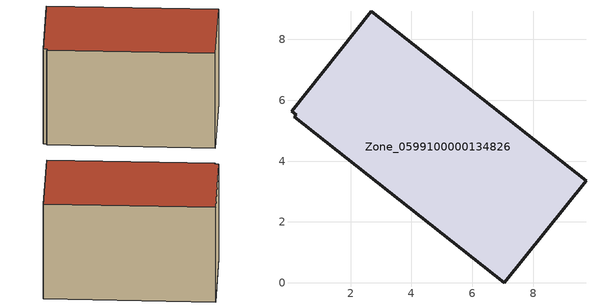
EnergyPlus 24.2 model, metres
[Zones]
Zone_0599100000134826
 floor ground (C_G): 7.05,0 0.15,5.46 0.21,5.53 0.06,5.65 2.68,8.93 9.74,3.35 z0.43
 wall outside (C_F): 9.74,3.35 2.68,8.93 0.06,5.65 0.21,5.53 0.15,5.46 7.05,0 9.74,3.35 z0.43:6.3
 roof outside (C_R): 0.15,5.46 7.05,0 9.74,3.35 2.68,8.93 0.06,5.65 0.21,5.53 z6.3
[BUILDING]
Pand.0599100000134826: North Axis=0; Terrain=City; Loads Convergence Tolerance Value=0.04; Temperature Convergence Tolerance Value=0.4; Solar Distribution=FullExterior; Maximum Number of Warmup Days=25; Minimum Number of Warmup Days=1
[Site:Location]
Rotterdam.The.Hague.AP_ZH_NLD Design_Conditions: Latitude=51.96; Longitude=4.45; Time Zone=1; Elevation=-4.5
[SITE:GROUNDTEMPERATURE:BUILDINGSURFACE]
18, 18, 18, 18, 18, 18, 18, 18, 18, 18, 18, 18
[MATERIAL] Thermal Absorptance=0.9; Solar Absorptance=0.7; Visible Absorptance=0.7
Name | Roughness | Thickness | Conductivity | Density | Specific Heat
G.TI.1946-1964 | MediumSmooth | 0.15 | 1 | 540 | 1210
F.TI.1946-1964 | Rough | 0.3 | 0.857143 | 1920 | 840
R.TI.1946-1964 | MediumRough | 0.2 | 0.277778 | 1500 | 1000
[CONSTRUCTION]
C_G: G.TI.1946-1964
C_F: F.TI.1946-1964
C_R: R.TI.1946-1964
[ZONE]
Zone_0599100000134826: Type=1; Multiplier=1; Ceiling Height=Autocalculate; Volume=Autocalculate; Floor Area=autocalculate; Part of Total Floor Area=Yes
[ZONEINFILTRATION:DESIGNFLOWRATE]
Infil_Zone_0599100000134826: Zone or ZoneList or Space or SpaceList=Zone_0599100000134826; Schedule=AlwaysOn; Design Flow Rate Calculation Method=Flow/Area; Flow Rate per Floor Area=0.003; Constant Term Coefficient=1; Temperature Term Coefficient=0; Velocity Term Coefficient=0; Velocity Squared Term Coefficient=0
[HVACTEMPLATE:ZONE:IDEALLOADSAIRSYSTEM]
Zone_0599100000134826: Maximum Heating Supply Air Temperature=50; Minimum Cooling Supply Air Temperature=13; Maximum Heating Supply Air Humidity Ratio=0.0156; Minimum Cooling Supply Air Humidity Ratio=0.0077; Heating Limit=NoLimit; Cooling Limit=NoLimit; Dehumidification Control Type=ConstantSensibleHeatRatio; Cooling Sensible Heat Ratio=0.7; Dehumidification Setpoint=60; Humidification Control Type=None; Humidification Setpoint=30; Outdoor Air Method=None; Outdoor Air Flow Rate per Person=0.00944; Outdoor Air Flow Rate per Zone Floor Area=0; Outdoor Air Flow Rate per Zone=0; Demand Controlled Ventilation Type=None; Outdoor Air Economizer Type=NoEconomizer; Heat Recovery Type=None; Sensible Heat Recovery Effectiveness=0.7; Latent Heat Recovery Effectiveness=0.65
[ZONECONTROL:THERMOSTAT]
ThermostatControl_Zone_0599100000134826: Zone or ZoneList=Zone_0599100000134826; Control Type Schedule=DualSetpointControlType; Control 1=Thermostat_Zone_0599100000134826; Temperature Difference Between Cutout And Setpoint=0
[THERMOSTATSETPOINT:DUALSETPOINT]
Thermostat_Zone_0599100000134826: Heating Setpoint Temperature Schedule=HeatingSetpoint_Zone_0599100000134826; Cooling Setpoint Temperature Schedule=CoolingSetpoint_Zone_0599100000134826
[SCHEDULE:COMPACT]
HeatingSetpoint_Zone_0599100000134826: Through: 12/31, For: AllDays, Until: 24:00, 21
CoolingSetpoint_Zone_0599100000134826: Through: 12/31, For: AllDays, Until: 24:00, 24
DualSetpointControlType: Through: 12/31, For: AllDays, Until: 24:00, 4
AlwaysOn: Through: 12/31, For: AllDays, Until: 24:00, 1
